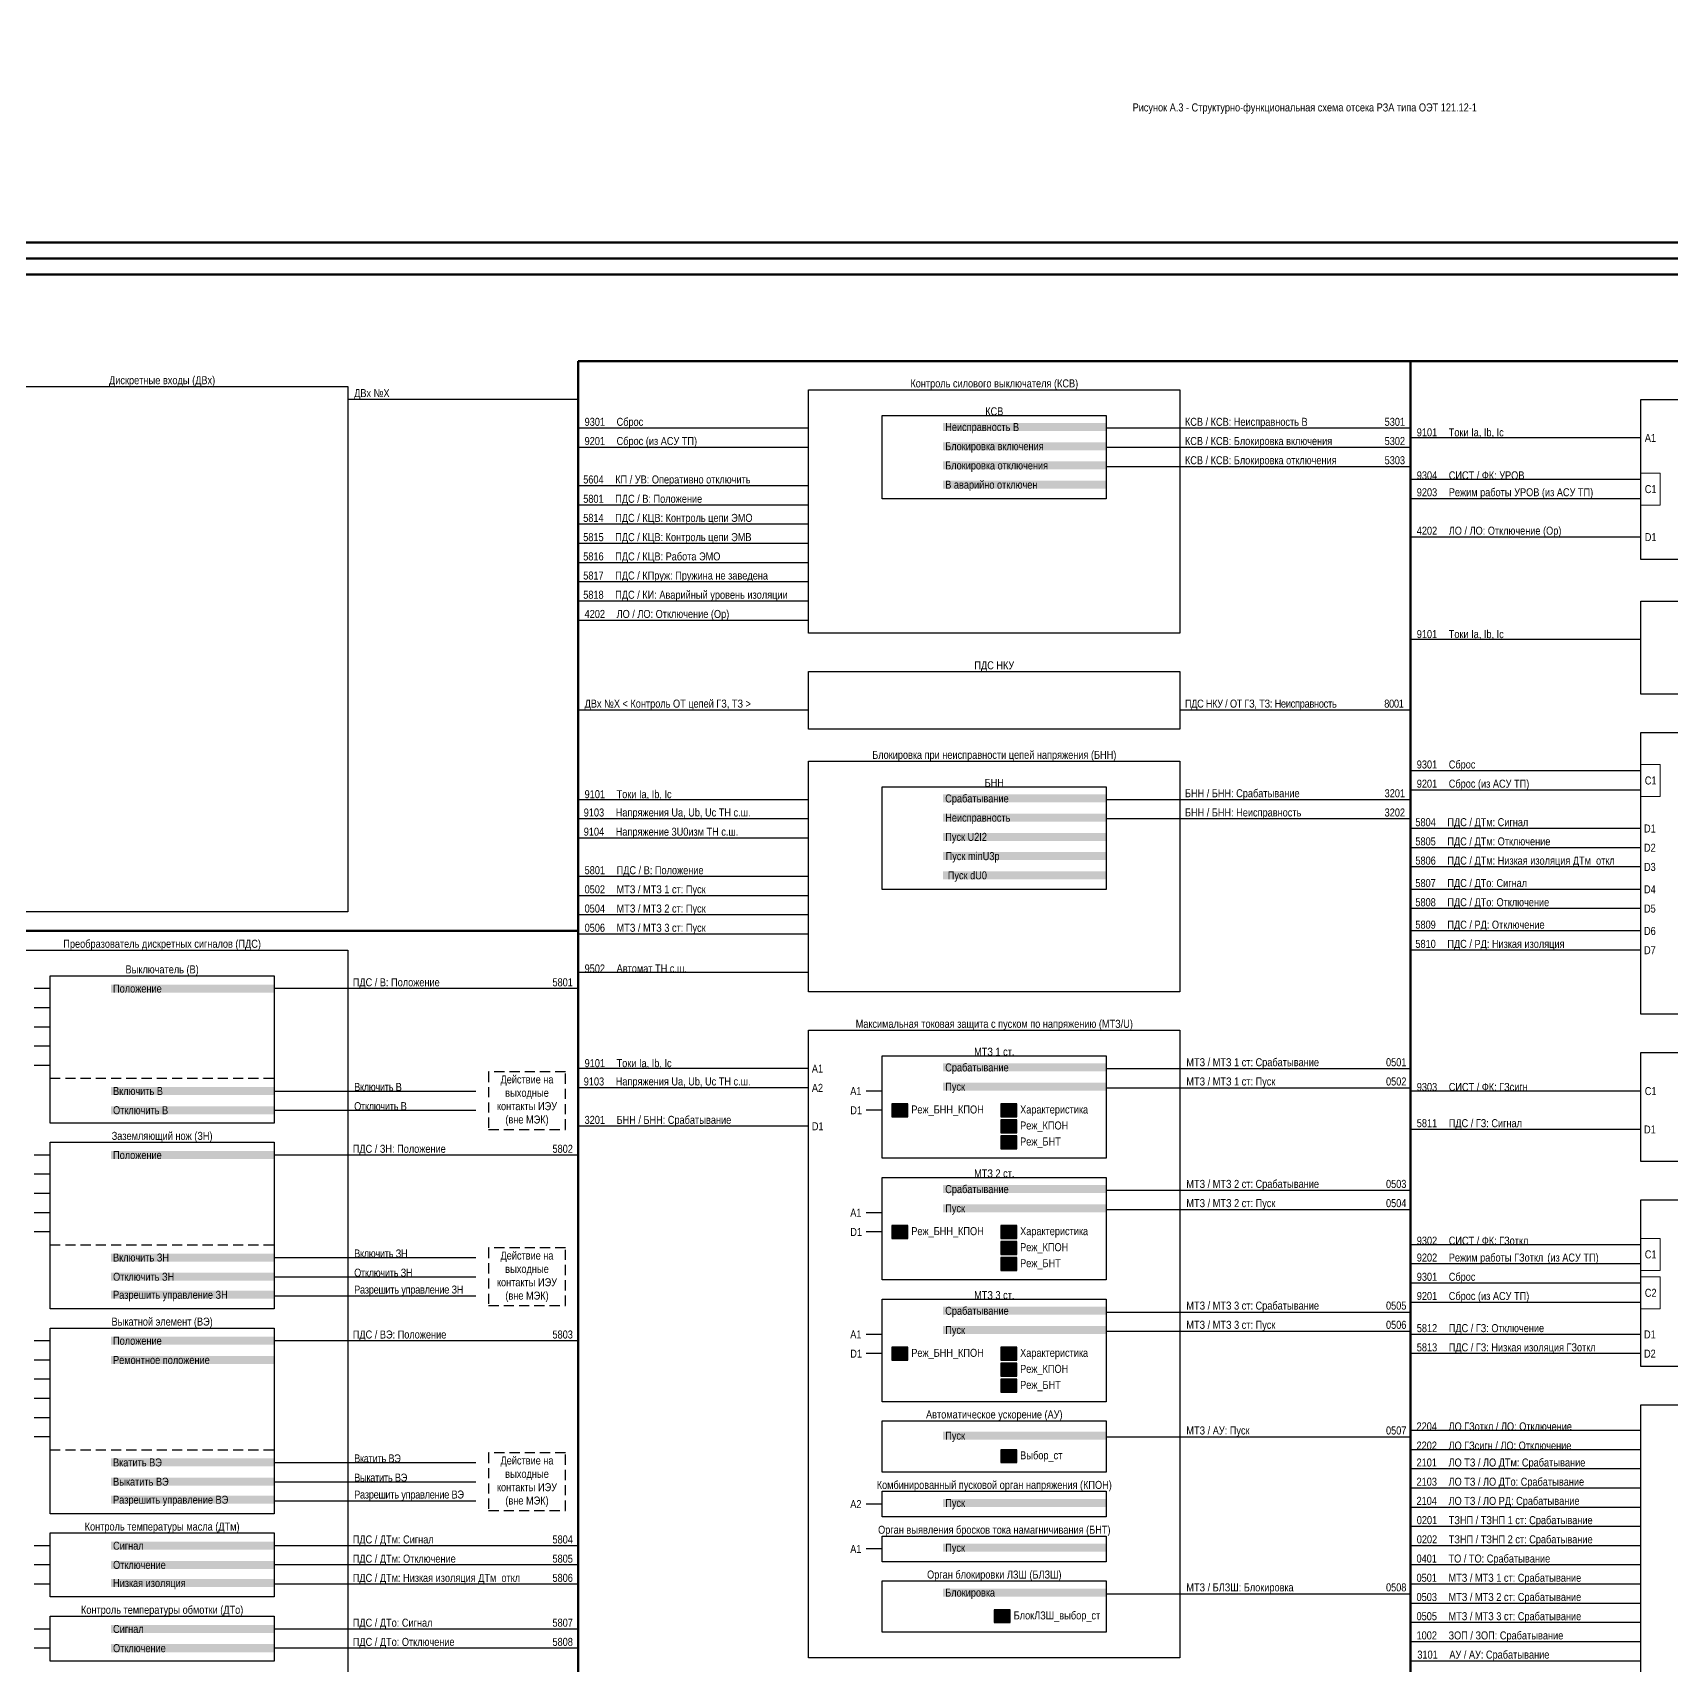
# Model space of a CAD drawing. Header units: millimetres. Extents: x 2179 to 12176, y -20554 to -12004.
# Drawn here: x 3894 to 4406, y -15106 to -14596 of the extents above; entities that cross this region are included whole.
import ezdxf
from ezdxf.enums import TextEntityAlignment as Align

# ---------------------------------------------------------------- set-up
doc = ezdxf.new("R2010")
doc.units = ezdxf.units.MM
doc.linetypes.add('HIDDEN2', pattern=[4.7625, 3.175, -1.5875])
for name, color, linetype, lineweight in [('GOOSE', 224, 'Continuous', 30), ('MMS', 190, 'Continuous', 30), ('Внутренняя шина', 4, 'Continuous', 70), ('Вход-Аналоги', 5, 'Continuous', 30), ('Линии связи', 75, 'Continuous', 30), ('Основная', 7, 'Continuous', 30), ('Сигналы внутр.', 13, 'Continuous', 30), ('Тонкая', 7, 'Continuous', 13), ('Цепи внешние', 134, 'Continuous', 30)]:
    doc.layers.add(name, color=color, linetype=linetype, lineweight=lineweight)
doc.layers.add('Рамка внешняя', color=8, linetype='Continuous', lineweight=40, plot=False)
doc.styles.add('2.5_Gost_RD', font='ARIALN.TTF', dxfattribs={"height": 2.5})
doc.styles.add('Narrow', font='ARIALN.TTF')
doc.styles.add('Табл дан', font='ARIALN.TTF')

# ---------------------------------------------------------------- blocks, each defined once
blk = doc.blocks.new('*U15')
blk.add_lwpolyline([(0, 0), (1189, 0), (1189, 841), (0, 841)], close=True)
at = {"lineweight": 50}
blk.add_lwpolyline([(20, 836), (1184, 836), (1184, 5), (20, 5)], close=True, dxfattribs=at)
at = {"style": '2.5_Gost_RD', "flags": 8}
blk.add_attdef('ФОРМАТ', text='', height=2.5, dxfattribs=at).set_placement((1134, 4), align=Align.TOP_LEFT)
blk = doc.blocks.new('SW.3')
at = {"true_color": 0xadddf7}
h = blk.add_hatch(color=141, dxfattribs=at)
h.dxf.hatch_style = 1
h.paths.add_polyline_path([(5, 2), (0, 2), (0, -2), (5, -2)])
blk.add_lwpolyline([(5, 2), (0, 2), (0, -2), (5, -2)], close=True)
for points in [[(2, 1), (1, 1)], [(1, 0), (2, 0)], [(3, 0), (2, 1)], [(4, 0), (3, 0)], [(2, -1), (1, -1)]]:
    blk.add_lwpolyline(points)
blk = doc.blocks.new('SW.2')
at = {"true_color": 0xadddf7}
h = blk.add_hatch(color=141, dxfattribs=at)
h.dxf.hatch_style = 1
h.paths.add_polyline_path([(5, 2), (0, 2), (0, -2), (5, -2)])
blk.add_lwpolyline([(5, 2), (0, 2), (0, -2), (5, -2)], close=True)
for points in [[(1, 0), (2, 0)], [(2, 0), (3, 1)], [(3, 0), (4, 0)]]:
    blk.add_lwpolyline(points)

msp = doc.modelspace()

# ---------------------------------------------------------------- linework, layer by layer
at = {"layer": 'Внутренняя шина'}
for points in [[(4064, -14699), (4778, -14699)], [(4064, -15420), (4064, -14699)], [(4324, -15388), (4324, -14699)], [(3804, -14877), (4064, -14877)]]:
    msp.add_lwpolyline(points, dxfattribs=at)
at = {"layer": 'Линии связи', "ltscale": 0.5}
for points in [[(4064, -14711), (3992, -14711)], [(4136, -14738), (4064, -14738)], [(4136, -14744), (4064, -14744)], [(4136, -14750), (4064, -14750)], [(4136, -14756), (4064, -14756)], [(4396, -14754), (4324, -14754)], [(4136, -14762), (4064, -14762)], [(4136, -14768), (4064, -14768)], [(4136, -14774), (4064, -14774)], [(4136, -14780), (4064, -14780)], [(4396, -14786), (4324, -14786)], [(4136, -14808), (4064, -14808)], [(4136, -14836), (4064, -14836)], [(4136, -14860), (4064, -14860)], [(4136, -14866), (4064, -14866)], [(4136, -14872), (4064, -14872)], [(4136, -14878), (4064, -14878)], [(4396, -14877), (4324, -14877)], [(4396, -14883), (4324, -14883)], [(4136, -14890), (4064, -14890)], [(4136, -14920), (4064, -14920)], [(4396, -14939), (4324, -14939)], [(4396, -15003), (4324, -15003)], [(4396, -15009), (4324, -15009)]]:
    msp.add_lwpolyline(points, dxfattribs=at)
at = {"layer": 'Линии связи'}
for points in [[(4136, -14720), (4064, -14720)], [(4324, -14720), (4229, -14720)], [(4136, -14726), (4064, -14726)], [(4324, -14726), (4229, -14726)], [(4396, -14723), (4324, -14723)], [(4324, -14732), (4229, -14732)], [(4396, -14736), (4324, -14736)], [(4396, -14742), (4324, -14742)], [(4324, -14808), (4252, -14808)], [(4396, -14827), (4324, -14827)], [(4396, -14833), (4324, -14833)], [(4324, -14836), (4229, -14836)], [(4136, -14842), (4064, -14842)], [(4324, -14842), (4229, -14842)], [(4396, -14845), (4324, -14845)], [(4136, -14848), (4064, -14848)], [(4396, -14851), (4324, -14851)], [(4396, -14857), (4324, -14857)], [(4396, -14864), (4324, -14864)], [(4396, -14870), (4324, -14870)], [(4064, -14895), (3969, -14895)], [(4064, -14895), (3969, -14895)], [(4229, -14920), (4324, -14920)], [(3969, -14927), (4032, -14927)], [(4136, -14926), (4064, -14926)], [(4229, -14926), (4324, -14926)], [(4396, -14927), (4324, -14927)], [(3969, -14933), (4032, -14933)], [(4136, -14938), (4064, -14938)], [(4064, -14947), (3969, -14947)], [(4064, -14947), (3969, -14947)], [(4229, -14958), (4324, -14958)], [(4229, -14964), (4324, -14964)], [(4396, -14975), (4324, -14975)], [(3969, -14979), (4032, -14979)], [(4396, -14981), (4324, -14981)], [(3969, -14985), (4032, -14985)], [(4396, -14987), (4324, -14987)], [(3969, -14991), (4032, -14991)], [(4396, -14993), (4324, -14993)], [(4229, -14996), (4324, -14996)], [(4229, -15002), (4324, -15002)], [(4064, -15005), (3969, -15005)], [(4064, -15005), (3969, -15005)], [(4229, -15035), (4324, -15035)], [(4396, -15033), (4324, -15033)], [(4396, -15039), (4324, -15039)], [(3969, -15043), (4032, -15043)], [(4396, -15045), (4324, -15045)], [(3969, -15049), (4032, -15049)], [(3969, -15055), (4032, -15055)], [(4396, -15051), (4324, -15051)], [(4396, -15057), (4324, -15057)], [(4396, -15063), (4324, -15063)], [(4064, -15069), (3969, -15069)], [(4064, -15069), (3969, -15069)], [(4396, -15069), (4324, -15069)], [(4064, -15075), (3969, -15075)], [(4064, -15075), (3969, -15075)], [(4396, -15075), (4324, -15075)], [(4064, -15081), (3969, -15081)], [(4064, -15081), (3969, -15081)], [(4396, -15081), (4324, -15081)], [(4229, -15084), (4324, -15084)], [(4396, -15087), (4324, -15087)], [(4064, -15095), (3969, -15095)], [(4064, -15095), (3969, -15095)], [(4396, -15093), (4324, -15093)], [(4064, -15101), (3969, -15101)], [(4064, -15101), (3969, -15101)], [(4396, -15099), (4324, -15099)], [(4396, -15105), (4324, -15105)]]:
    msp.add_lwpolyline(points, dxfattribs=at)
at = {"layer": 'Основная', "linetype": 'HIDDEN2'}
for p, q in [((3899, -14923), (3969, -14923)), ((3899, -14975), (3969, -14975)), ((3899, -15039), (3969, -15039))]:
    msp.add_line(p, q, dxfattribs=at)
at = {"layer": 'Основная'}
for points in [[(3876, -14707), (3992, -14707), (3992, -14871), (3876, -14871)], [(4136, -14708), (4252, -14708), (4252, -14784), (4136, -14784)], [(4396, -14711), (4512, -14711), (4512, -14761), (4396, -14761)], [(4159, -14716), (4229, -14716), (4229, -14742), (4159, -14742)], [(4396, -14774), (4512, -14774), (4512, -14803), (4396, -14803)], [(4136, -14796), (4252, -14796), (4252, -14814), (4136, -14814)], [(4396, -14815), (4512, -14815), (4512, -14903), (4396, -14903)], [(4136, -14824), (4252, -14824), (4252, -14896), (4136, -14896)], [(4159, -14832), (4229, -14832), (4229, -14864), (4159, -14864)], [(3876, -14883), (3992, -14883), (3992, -15211), (3876, -15211)], [(3899, -14891), (3969, -14891), (3969, -14937), (3899, -14937)], [(4136, -14908), (4252, -14908), (4252, -15104), (4136, -15104)], [(4159, -14916), (4229, -14916), (4229, -14948), (4159, -14948)], [(4396, -14915), (4512, -14915), (4512, -14949), (4396, -14949)], [(3899, -14943), (3969, -14943), (3969, -14995), (3899, -14995)], [(4159, -14954), (4229, -14954), (4229, -14986), (4159, -14986)], [(4396, -14961), (4512, -14961), (4512, -15013), (4396, -15013)], [(4159, -14992), (4229, -14992), (4229, -15024), (4159, -15024)], [(3899, -15001), (3969, -15001), (3969, -15059), (3899, -15059)], [(4396, -15025), (4512, -15025), (4512, -15123), (4396, -15123)], [(4159, -15030), (4229, -15030), (4229, -15046), (4159, -15046)], [(4159, -15052), (4229, -15052), (4229, -15060), (4159, -15060)], [(3899, -15065), (3969, -15065), (3969, -15085), (3899, -15085)], [(4159, -15066), (4229, -15066), (4229, -15074), (4159, -15074)], [(4159, -15080), (4229, -15080), (4229, -15096), (4159, -15096)], [(3899, -15091), (3969, -15091), (3969, -15105), (3899, -15105)]]:
    msp.add_lwpolyline(points, close=True, dxfattribs=at)
for points in [[(3899, -14895), (3894, -14895)], [(3899, -14901), (3894, -14901)], [(3899, -14907), (3894, -14907)], [(3899, -14913), (3894, -14913)], [(3899, -14919), (3894, -14919)], [(4159, -14927), (4154, -14927)], [(4159, -14933), (4154, -14933)], [(3899, -14947), (3894, -14947)], [(3899, -14953), (3894, -14953)], [(3899, -14959), (3894, -14959)], [(3899, -14965), (3894, -14965)], [(4159, -14965), (4154, -14965)], [(3899, -14971), (3894, -14971)], [(4159, -14971), (4154, -14971)], [(4159, -15003), (4154, -15003)], [(3899, -15005), (3894, -15005)], [(4159, -15009), (4154, -15009)], [(3899, -15011), (3894, -15011)], [(3899, -15017), (3894, -15017)], [(3899, -15023), (3894, -15023)], [(3899, -15029), (3894, -15029)], [(3899, -15035), (3894, -15035)], [(4159, -15056), (4154, -15056)], [(3899, -15069), (3894, -15069)], [(4159, -15070), (4154, -15070)], [(3899, -15075), (3894, -15075)], [(3899, -15081), (3894, -15081)], [(3899, -15095), (3894, -15095)], [(3899, -15101), (3894, -15101)]]:
    msp.add_lwpolyline(points, dxfattribs=at)
at = {"layer": 'Основная', "linetype": 'HIDDEN2'}
for points in [[(4036, -14939), (4060, -14939), (4060, -14921), (4036, -14921)], [(4036, -14994), (4060, -14994), (4060, -14976), (4036, -14976)], [(4036, -15058), (4060, -15058), (4060, -15040), (4036, -15040)]]:
    msp.add_lwpolyline(points, close=True, dxfattribs=at)
at = {"layer": 'Тонкая'}
for points in [[(4396, -14734), (4402, -14734), (4402, -14744), (4396, -14744)], [(4396, -14825), (4402, -14825), (4402, -14835), (4396, -14835)], [(4396, -14973), (4402, -14973), (4402, -14983), (4396, -14983)], [(4396, -14985), (4402, -14985), (4402, -14995), (4396, -14995)]]:
    msp.add_lwpolyline(points, close=True, dxfattribs=at)

# ---------------------------------------------------------------- block references
at = {"layer": 'Основная'}
for name, p in [('SW.3', (4162, -14933)), ('SW.3', (4196, -14933)), ('SW.2', (4196, -14938)), ('SW.2', (4196, -14943)), ('SW.3', (4162, -14971)), ('SW.3', (4196, -14971)), ('SW.2', (4196, -14976)), ('SW.2', (4196, -14981)), ('SW.3', (4162, -15009)), ('SW.3', (4196, -15009)), ('SW.2', (4196, -15014)), ('SW.2', (4196, -15019)), ('SW.3', (4196, -15041)), ('SW.3', (4194, -15091))]:
    msp.add_blockref(name, p, dxfattribs=at)
at = {"layer": 'Рамка внешняя'}
for p in [(3683, -14667), (3683, -15508)]:
    msp.add_blockref('*U15', p, dxfattribs=at)

# ---------------------------------------------------------------- texts
at = {"layer": 'GOOSE', "insert": (4066, -14890), "char_height": 2.5, "width": 58, "attachment_point": 7, "style": 'Narrow'}
msp.add_mtext('9502^IАвтомат ТН с.ш.', dxfattribs=at)
at = {"layer": 'MMS', "char_height": 2.5, "attachment_point": 7, "style": 'Narrow'}
for s, insert, width in [('9301^IСброс', (4066, -14720), 58), ('9201^IСброс (из АСУ ТП)', (4066, -14726), 58), ('9304^IСИСТ / ФК: УРОВ', (4326, -14736), 48), ('9203^IРежим работы УРОВ (из АСУ ТП)', (4326, -14742), 70), ('9301^IСброс', (4326, -14827), 58), ('9201^IСброс (из АСУ ТП)', (4326, -14833), 58), ('9303^IСИСТ / ФК: ГЗсигн', (4326, -14927), 58), ('9302^IСИСТ / ФК: ГЗоткл', (4326, -14975), 48), ('9202^IРежим работы ГЗоткл^I (из АСУ ТП)', (4326, -14981), 70), ('9301^IСброс', (4326, -14987), 58), ('9201^IСброс (из АСУ ТП)', (4326, -14993), 58)]:
    msp.add_mtext(s, dxfattribs=dict(at, insert=insert, width=width))
at = {"layer": 'Вход-Аналоги', "char_height": 2.5, "attachment_point": 7, "style": 'Narrow'}
for s, insert, width in [('9101^IТоки Ia, Ib, Ic', (4326, -14723), 48), ('9101^IТоки Ia, Ib, Ic', (4326, -14786), 48), ('9101^IТоки Ia, Ib, Ic', (4066, -14836), 48), ('9103^IНапряжения Ua, Ub, Uc ТН с.ш.', (4065.73, -14842), 53.2651), ('9104^IНапряжение 3U0изм ТН с.ш.', (4065.73, -14848), 53.2651), ('9101^IТоки Ia, Ib, Ic', (4066, -14920), 48), ('9103^IНапряжения Ua, Ub, Uc ТН с.ш.', (4065.73, -14926), 53.2651)]:
    msp.add_mtext(s, dxfattribs=dict(at, insert=insert, width=width))
at = {"layer": 'Основная', "style": 'Табл дан'}
for s, p in [('A1', (4397.25, -14723)), ('C1', (4397.25, -14739)), ('D1', (4397.25, -14754)), ('C1', (4397.25, -14830)), ('D1', (4397, -14845)), ('D2', (4397, -14851)), ('D3', (4397, -14857)), ('D4', (4397, -14864)), ('D5', (4397, -14870)), ('D6', (4397, -14877)), ('D7', (4397, -14883)), ('A1', (4137, -14920)), ('A2', (4137, -14926)), ('A1', (4149, -14927)), ('C1', (4397.25, -14927)), ('D1', (4149, -14933)), ('Реж_БНН_КПОН', (4168.07, -14932.75)), ('Характеристика', (4202.07, -14932.75)), ('D1', (4137, -14938)), ('Реж_КПОН', (4202.07, -14937.75)), ('D1', (4397, -14939)), ('Реж_БНТ', (4202.07, -14942.75)), ('A1', (4149, -14965)), ('D1', (4149, -14971)), ('Реж_БНН_КПОН', (4168.07, -14970.75)), ('Характеристика', (4202.07, -14970.75)), ('Реж_КПОН', (4202.07, -14975.75)), ('C1', (4397.25, -14978)), ('Реж_БНТ', (4202.07, -14980.75)), ('C2', (4397.25, -14990)), ('A1', (4149, -15003)), ('D1', (4397, -15003)), ('D1', (4149, -15009)), ('Реж_БНН_КПОН', (4168.07, -15008.75)), ('Характеристика', (4202.07, -15008.75)), ('D2', (4397, -15009)), ('Реж_КПОН', (4202.07, -15013.75)), ('Реж_БНТ', (4202.07, -15018.75)), ('Выбор_ст', (4202.07, -15040.75)), ('A2', (4149, -15056)), ('A1', (4149, -15070)), ('БлокЛЗШ_выбор_ст', (4200.07, -15090.75))]:
    msp.add_text(s, height=2.5, dxfattribs=at).set_placement(p, align=Align.MIDDLE_LEFT)
at = {"layer": 'Основная', "char_height": 2.5, "style": 'Narrow'}
for s, insert, width, attachment_point in [('\\pt55;Рисунок А.3 - Структурно-функциональная схема отсека РЗА типа ОЭТ 121.12-1', (4291, -14621.81), 974, 8), ('Дискретные входы (ДВх)', (3934, -14707), 116, 8), ('Контроль силового выключателя (КСВ)', (4194, -14708), 116, 8), ('КСВ', (4194, -14716), 70, 8), ('ПДС НКУ', (4194, -14796), 116, 8), ('Блокировка при неисправности цепей напряжения (БНН)', (4194, -14824), 116, 8), ('\\A1;БНН', (4194, -14832), 70, 8), ('Преобразователь дискретных сигналов (ПДС)', (3934, -14883), 116, 8), ('Выключатель (В)', (3934, -14891), 70, 8), ('Максимальная токовая защита с пуском по напряжению (МТЗ/U)', (4194, -14908), 116, 8), ('\\A1;МТЗ 1 ст.', (4194, -14916), 70, 8), ('Действие на выходные контакты ИЭУ (вне МЭК)', (4048, -14930), 24, 5), ('Заземляющий нож (ЗН)', (3934, -14943), 70, 8), ('\\A1;МТЗ 2 ст.', (4194, -14954), 70, 8), ('Действие на выходные контакты ИЭУ (вне МЭК)', (4048, -14985), 24, 5), ('\\A1;МТЗ 3 ст.', (4194, -14992), 70, 8), ('Выкатной элемент (ВЭ)', (3934, -15001), 70, 8), ('Автоматическое ускорение (АУ)', (4194, -15030), 70, 8), ('Действие на выходные контакты ИЭУ (вне МЭК)', (4048, -15049), 24, 5), ('Комбинированный пусковой орган напряжения (КПОН)', (4194, -15052), 82, 8), ('\\A1;Контроль температуры масла (ДТм)', (3934, -15065), 70, 8), ('Орган выявления бросков тока намагничивания (БНТ)', (4194, -15066), 82, 8), ('Орган блокировки ЛЗШ (БЛЗШ)', (4194, -15080), 70, 8), ('\\A1;Контроль температуры обмотки (ДТо)', (3934, -15091), 70, 8)]:
    msp.add_mtext(s, dxfattribs=dict(at, insert=insert, width=width, attachment_point=attachment_point))
at = {"layer": 'Основная', "char_height": 2.5, "width": 51, "attachment_point": 4, "style": 'Narrow', "bg_fill": 1, "box_fill_scale": 1, "bg_fill_color": 9, "bg_fill_transparency": 0}
for s, insert in [('\\pl0.67568;Неисправность В', (4178, -14720)), ('\\pl0.67568;Блокировка включения', (4178, -14726)), ('\\pl0.67568;Блокировка отключения', (4178, -14732)), ('\\pl0.67568;В аварийно отключен', (4178, -14738)), ('\\pl0.67568;Срабатывание', (4178, -14835.99)), ('\\pl0.67568;Неисправность', (4178, -14841.99)), ('\\pl0.67568;Пуск U2I2', (4178, -14848)), (' Пуск {\\A1;minU3p}', (4178, -14854)), ('\\pl0.67568; Пуск {\\A1;dU0}', (4178, -14860)), ('\\pl0.67568;Положение', (3918, -14895)), ('\\pl0.67568;Срабатывание', (4178, -14920)), ('\\pl0.67568;Включить В', (3918, -14927)), ('\\pl0.67568;Пуск', (4178, -14926)), ('\\pl0.67568;Отключить В', (3918, -14933)), ('\\pl0.67568;Положение', (3918, -14947)), ('\\pl0.67568;Срабатывание', (4178, -14958)), ('\\pl0.67568;Пуск', (4178, -14964)), ('\\pl0.67568;Включить ЗН', (3918, -14979)), ('\\pl0.67568;Отключить ЗН', (3918, -14985)), ('\\pl0.67568;Разрешить управление ЗН', (3918, -14991)), ('\\pl0.67568;Срабатывание', (4178, -14996)), ('\\pl0.67568;Положение', (3918, -15005)), ('\\pl0.67568;Пуск', (4178, -15002)), ('\\pl0.67568;Ремонтное положение', (3918, -15011)), ('\\pl0.67568;Пуск', (4178, -15035)), ('\\pl0.67568;Вкатить ВЭ', (3918, -15043)), ('\\pl0.67568;Выкатить ВЭ', (3918, -15049)), ('\\pl0.67568;Разрешить управление ВЭ', (3918, -15055)), ('\\pl0.67568;Пуск', (4178, -15056)), ('\\pl0.67568;Сигнал', (3918, -15069)), ('\\pl0.67568;Пуск', (4178, -15070)), ('\\pl0.67568;Отключение', (3918, -15075)), ('\\pl0.67568;Низкая изоляция', (3918, -15081)), ('\\pl0.67568;Блокировка', (4178, -15084)), ('\\pl0.67568;Сигнал', (3918, -15095)), ('\\pl0.67568;Отключение', (3918, -15101))]:
    msp.add_mtext(s, dxfattribs=dict(at, insert=insert))
at = {"layer": 'Сигналы внутр.', "char_height": 2.5, "attachment_point": 7}
for s, insert, width, style in [('ДВх №X', (3994, -14711), 58, 'Narrow'), ('КСВ / КСВ: Неисправность В^I^I^I   5301', (4253.57, -14720), 71.43, 'Табл дан'), ('КСВ / КСВ: Блокировка включения^I^I   5302', (4253.57, -14726), 71.43, 'Табл дан'), ('КСВ / КСВ: Блокировка отключения^I^I   5303^I', (4253.57, -14732), 71.43, 'Табл дан'), ('5604^IКП / УВ: Оперативно отключить', (4065.57, -14738), 70.43, 'Табл дан'), ('5801^IПДС / В: Положение^I', (4065.57, -14744), 70.43, 'Табл дан'), ('5814^IПДС / КЦВ: Контроль цепи ЭМО', (4065.57, -14750), 70.43, 'Табл дан'), ('5815^IПДС / КЦВ: Контроль цепи ЭМВ', (4065.57, -14756), 70.43, 'Табл дан'), ('5816^IПДС / КЦВ: Работа ЭМО', (4065.57, -14762), 70.43, 'Табл дан'), ('5817^IПДС / КПруж: Пружина не заведена', (4065.57, -14768), 70.43, 'Табл дан'), ('5818^IПДС / КИ: Аварийный уровень изоляции', (4065.57, -14774), 70.43, 'Табл дан'), ('ДВх №X < Контроль ОТ цепей ГЗ, ТЗ >', (4066, -14808), 58, 'Narrow'), ('{\\T0.95;ПДС НКУ / ОТ ГЗ, ТЗ: Неисправность^I^I   8001}', (4253.57, -14808), 70.43, 'Табл дан'), ('БНН / БНН: Срабатывание^I^I^I   3201^I', (4253.57, -14836), 70.43, 'Табл дан'), ('БНН / БНН: Неисправность^I^I^I   3202^I', (4253.57, -14842), 70.43, 'Табл дан'), ('5804^IПДС / ДТм: Сигнал', (4325.57, -14845), 70.43, 'Табл дан'), ('5805^IПДС / ДТм: Отключение', (4325.57, -14851), 70.43, 'Табл дан'), ('5806^IПДС / ДТм: Низкая изоляция ДТм_откл', (4325.57, -14857), 70.43, 'Табл дан'), ('5801^IПДС / В: Положение', (4066, -14860), 58, 'Narrow'), ('5807^IПДС / ДТо: Сигнал', (4325.57, -14864), 58.43, 'Табл дан'), ('0502^IМТЗ / {\\A1;МТЗ 1 ст: Пуск}', (4066, -14866), 58, 'Narrow'), ('0504^IМТЗ / {\\A1;МТЗ 2 ст: Пуск}', (4066, -14872), 58, 'Narrow'), ('5808^IПДС / ДТо: Отключение', (4325.57, -14870), 58.43, 'Табл дан'), ('0506^IМТЗ / {\\A1;МТЗ 3 ст: Пуск}', (4066, -14878), 58, 'Narrow'), ('5809^IПДС / РД: Отключение', (4325.57, -14877), 58.43, 'Табл дан'), ('5810^IПДС / РД: Низкая изоляция^I', (4325.57, -14883), 58.43, 'Табл дан'), ('ПДС / В: Положение^I^I^I^I   5801^I', (3993.57, -14895), 70.43, 'Табл дан'), ('МТЗ / {\\A1;МТЗ 1 ст: Срабатывание^I^I   }0501^I', (4254, -14920), 70, 'Табл дан'), ('МТЗ / {\\A1;МТЗ 1 ст: Пуск^I^I^I^I   }0502^I', (4254, -14926), 70, 'Табл дан'), ('3201^IБНН / БНН: Срабатывание', (4066, -14938), 70, 'Narrow'), ('ПДС / ЗН: Положение^I^I^I^I   5802', (3993.57, -14947), 70.43, 'Табл дан'), ('МТЗ / {\\A1;МТЗ 2 ст: Срабатывание^I^I   }0503^I', (4254, -14958), 70, 'Табл дан'), ('МТЗ / {\\A1;МТЗ 2 ст: Пуск^I^I^I^I   }0504^I', (4254, -14964), 70, 'Табл дан'), ('МТЗ / {\\A1;МТЗ 3 ст: Срабатывание^I^I   }0505^I', (4254, -14996), 70, 'Табл дан'), ('МТЗ / {\\A1;МТЗ 3 ст: Пуск^I^I^I^I   }0506^I', (4254, -15002), 70, 'Табл дан'), ('ПДС / ВЭ: Положение^I^I^I^I   5803', (3993.57, -15005), 70.43, 'Табл дан'), ('МТЗ / АУ: Пуск^I^I^I^I   ^I   0507^I', (4254, -15035), 70, 'Табл дан'), ('2204^IЛО ГЗоткл / ЛО: Отключение', (4325.93, -15033), 70.0735, 'Narrow'), ('2202^IЛО ГЗсигн / ЛО: Отключение', (4325.93, -15039), 70.0735, 'Narrow'), ('2101^IЛО ТЗ / {\\A1;ЛО ДТм: Срабатывание}', (4325.93, -15045), 70.0735, 'Narrow'), ('2103^IЛО ТЗ / {\\A1;ЛО ДТо: Срабатывание}', (4325.93, -15051), 70.0735, 'Narrow'), ('2104^IЛО ТЗ / {\\A1;ЛО РД: Срабатывание}', (4325.93, -15057), 70.0735, 'Narrow'), ('0201^IТЗНП / {\\A1;ТЗНП 1 ст: }Срабатывание', (4326, -15063), 70, 'Narrow'), ('ПДС / ДТм: Сигнал^I^I   ^I^I   5804^I', (3993.57, -15069), 70.43, 'Табл дан'), ('0202^IТЗНП / {\\A1;ТЗНП 2 ст: }Срабатывание', (4326, -15069), 70, 'Narrow'), ('ПДС / ДТм: Отключение^I   ^I^I   5805', (3993.57, -15075), 70.43, 'Табл дан'), ('\\pt10;0401^IТО / ТО: Срабатывание', (4325.93, -15075), 70.0735, 'Narrow'), ('ПДС / ДТм: Низкая изоляция ДТм_откл^I   5806', (3993.57, -15081), 70.43, 'Табл дан'), ('МТЗ / БЛЗШ: Блокировка^I^I   ^I   0508^I', (4254, -15084), 70, 'Табл дан'), ('\\pt10;0501^IМТЗ / {\\A1;МТЗ 1 ст: Срабатывание}', (4325.93, -15081), 70.0735, 'Narrow'), ('\\pt10;0503^IМТЗ / {\\A1;МТЗ 2 ст: Срабатывание}', (4325.93, -15087), 70.0735, 'Narrow'), ('\\pt10;0505^IМТЗ / {\\A1;МТЗ 3 ст: Срабатывание}', (4325.93, -15093), 70.0735, 'Narrow'), ('ПДС / ДТо: Сигнал^I^I   ^I^I   5807', (3993.57, -15095), 70.43, 'Табл дан'), ('\\pt10,50;1002^IЗОП / ЗОП: Срабатывание^I', (4325.93, -15099), 70.0735, 'Narrow'), ('ПДС / ДТо: Отключение^I   ^I^I   5808', (3993.57, -15101), 70.43, 'Табл дан'), ('3101^IАУ / АУ: Срабатывание', (4326.18, -15105), 69.8236, 'Табл дан')]:
    msp.add_mtext(s, dxfattribs=dict(at, insert=insert, width=width, style=style))
at = {"layer": 'Сигналы внутр.', "ltscale": 0.5, "char_height": 2.5, "width": 58, "attachment_point": 7, "style": 'Narrow'}
for s, insert in [('4202^IЛО / ЛО: Отключение (Op)^I', (4326, -14754)), ('4202^IЛО / ЛО: Отключение (Op)^I', (4066, -14780)), ('5811^IПДС / ГЗ: Сигнал', (4326, -14939)), ('5812^IПДС / ГЗ: Отключение^I  ', (4326, -15003)), ('5813^IПДС / ГЗ: Низкая изоляция ГЗоткл', (4326, -15009))]:
    msp.add_mtext(s, dxfattribs=dict(at, insert=insert))
at = {"layer": 'Цепи внешние', "char_height": 2.5, "width": 71, "attachment_point": 7, "style": 'Табл дан'}
for s, insert in [('{\\T0.95;Включить В}', (3994, -14927)), ('{\\T0.95;Отключить В}', (3994, -14933)), ('{\\T0.95;Включить ЗН}', (3994, -14979)), ('{\\T0.95;Отключить ЗН}', (3994, -14985)), ('{\\T0.95;Разрешить управление ЗН}', (3994, -14991)), ('{\\T0.95;Вкатить ВЭ}', (3994, -15043)), ('{\\T0.95;Выкатить ВЭ}', (3994, -15049)), ('{\\T0.95;Разрешить управление ВЭ}', (3994, -15055))]:
    msp.add_mtext(s, dxfattribs=dict(at, insert=insert))

doc.saveas('drawing.dxf')
